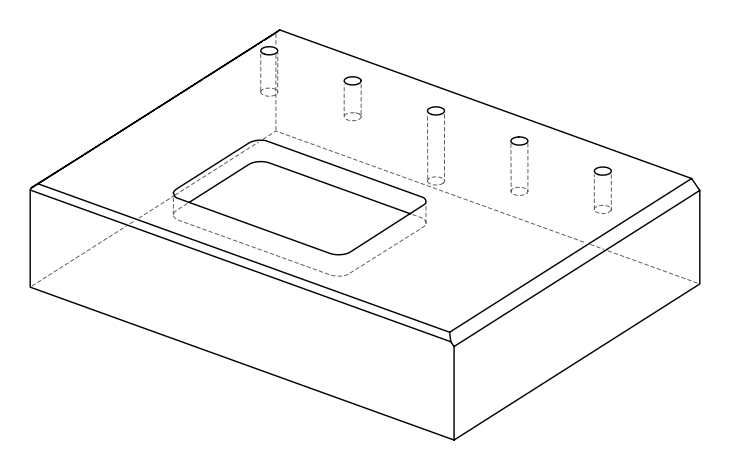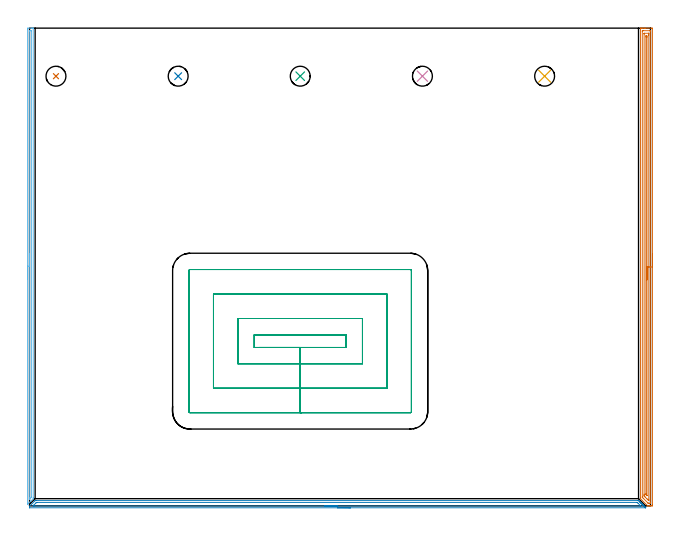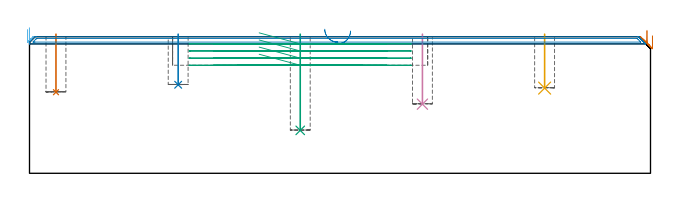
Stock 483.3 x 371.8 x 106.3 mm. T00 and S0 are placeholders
(PLAN: 9 operations, 2 tool changes, 39.2 min)
(1 INDEXABLE_INSERT_DRILL_BLIND_HOLE_FROM_SOLID | STEP1POCKET | NXT0302_002 | 0.18 min | 8093 mm3)
(2 INDEXABLE_INSERT_DRILL_BLIND_HOLE_FROM_SOLID_1 | STEP1POCKET_1 | NXT0302_002 | 0.16 min | 7002 mm3)
(3 INDEXABLE_INSERT_DRILL_BLIND_HOLE_FROM_SOLID_2 | STEP1POCKET_2 | NXT0302_002 | 0.3 min | 13681 mm3)
(4 INDEXABLE_INSERT_DRILL_BLIND_HOLE_FROM_SOLID_3 | STEP1POCKET_3 | NXT0302_002 | 0.22 min | 9841 mm3)
(5 INDEXABLE_INSERT_DRILL_BLIND_HOLE_FROM_SOLID_4 | STEP1POCKET_4 | NXT0302_002 | 0.17 min | 7491 mm3)
(6 AREA_MILL | FG_CHAMFER_SURFACE | UGT0205_001 | 6.07 min | 3586 mm3)
(7 AREA_MILL_1 | FG_CHAMFER_SURFACE_1 | UGT0205_001 | 12.03 min | 16082 mm3)
(8 AREA_MILL_2 | FG_CHAMFER_SURFACE_2 | UGT0205_001 | 7.81 min | 7405 mm3)
(9 MILL_RECTANGULAR_POCKET | POCKET_RECTANGULAR_STRAIGHT | UGT0201_109 | Follow Part, ap 6.35, ae 75% | 12.25 min | 599493 mm3)
(TOOL NXT0302_002 | Index. Insert Drill 15.5mm [880-D1550L20-05] | D15.5 PA176 FL78 Z2)
(TOOL UGT0205_001 | Chamfer Mill 20 x 3 x 45 deg. | D20 FL50 Z2)
(TOOL UGT0201_109 | End Mill 25.4 mm | D25.4 FL25 Z2)
(OP 1 INDEXABLE_INSERT_DRILL_BLIND_HOLE_FROM_SOLID)
G17 G21 G94 G90
T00 M6
G54
G17 G0 G90 X20.6 Y334.4 S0 M3
G43 Z116.3 H1
G94 G81 G98 Z63.1 F250. R108.3
G80
M5
M2
(OP 2 INDEXABLE_INSERT_DRILL_BLIND_HOLE_FROM_SOLID_1)
G17 G21 G94 G90
T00 M6
G54
G17 G0 G90 X115.7 Y334.4 S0 M3
G43 Z116.3 H1
G94 G81 G98 Z68.9 F250. R108.3
G80
M5
M2
(OP 3 INDEXABLE_INSERT_DRILL_BLIND_HOLE_FROM_SOLID_2)
G17 G21 G94 G90
T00 M6
G54
G17 G0 G90 X210.7 Y334.4 S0 M3
G43 Z116.3 H1
G94 G81 G98 Z33.4 F250. R108.3
G80
M5
M2
(OP 4 INDEXABLE_INSERT_DRILL_BLIND_HOLE_FROM_SOLID_3)
G17 G21 G94 G90
T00 M6
G54
G17 G0 G90 X305.8 Y334.4 S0 M3
G43 Z116.3 H1
G94 G81 G98 Z53.8 F250. R108.3
G80
M5
M2
(OP 5 INDEXABLE_INSERT_DRILL_BLIND_HOLE_FROM_SOLID_4)
G17 G21 G94 G90
T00 M6
G54
G17 G0 G90 X400.9 Y334.4 S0 M3
G43 Z116.3 H1
G94 G81 G98 Z66.3 F250. R108.3
G80
M5
M2
(OP 6 AREA_MILL)
G17 G21 G94 G90
T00 M6
G54
G17 G0 G90 X-1.5 Y176.5 S1061 M3
G43 Z116.3 H0
Z111.9
G94 G1 Y176.538 Z111.028 F250.
Y176.652 Z110.163
Y176.841 Z109.312
Y177.103 Z108.48
Y177.437 Z107.674
Y177.84 Z106.9
Y178.309 Z106.164
Y178.84 Z105.472
Y179.429 Z104.829
Y180.072 Z104.24
Y180.764 Z103.708
Y181.5 Z103.24
Y182.274 Z102.837
Y183.08 Z102.503
Y183.912 Z102.241
Y184.764 Z102.052
Y185.628 Z101.938
Y186.5 Z101.9
X-1.499 Y371.169 Z101.901
X-1.496 Y371.61 Z101.902
X-1.491 Y371.79 Z101.905
X-1.061 Y371.8 Z102.334
X1.581 Z104.976
X2.305 Z105.705
X2.539 Z105.939
X2.9 Y371.797 Z106.291
X2.901 Y371.796 Z106.292
X2.9 Y371.616 Z106.3
Y6.303
X2.894 Y5.594 Z106.292
X1.367 Y4.067 Z104.766
X0.473 Y3.173 Z103.872
X-0.575 Y2.124 Z102.824
X-1.316 Y1.384 Z102.083
X-1.493 Y1.219 Z101.907
X-1.5 Y1.384 Z101.9
Y186.5
X-0.086 Z103.314
X-0.085 Y369.284 Z103.315
X-0.084 Y369.38 Z103.316
X-0.079 Y369.77 Z103.321
X0.296 Y369.791 Z103.696
X0.7 Y369.797 Z104.1
X1.168 Y369.8 Z104.568
X1.391 Y369.798 Z104.791
X1.426 Y369.796 Z104.826
X1.461 Y369.79 Z104.861
X1.479 Y369.784 Z104.879
X1.48 Y369.756 Z104.88
X1.485 Y369.478 Z104.885
X1.486 Y7.197 Z104.886
X1.483 Y6.798 Z104.883
X1.481 Y6.699 Z104.881
X1.479 Y6.652 Z104.879
X1.46 Y6.622 Z104.86
X1.365 Y6.521 Z104.765
X1.152 Y6.303 Z104.552
X0.135 Y5.285 Z103.535
X0.036 Y5.188 Z103.436
X-0.06 Y5.098 Z103.34
X-0.073 Y5.086 Z103.327
X-0.079 Y5.137 Z103.321
X-0.084 Y5.31 Z103.316
X-0.086 Y6.206 Z103.314
Y186.5
Y187.372 Z103.352
Y188.237 Z103.466
Y189.088 Z103.655
Y189.92 Z103.917
Y190.726 Z104.251
Y191.5 Z104.654
Y192.236 Z105.123
Y192.928 Z105.654
Y193.571 Z106.243
Y194.16 Z106.886
Y194.692 Z107.578
Y195.16 Z108.314
Y195.563 Z109.088
Y195.897 Z109.894
Y196.159 Z110.726
Y196.348 Z111.578
Y196.462 Z112.443
Y196.5 Z113.314
G0 Z116.3
M5
M2
(OP 7 AREA_MILL_1)
G17 G21 G94 G90
T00 M6
G54
G17 G0 G90 X484.8 Y195.9 S1061 M3
G43 Z116.3 H0
Z107.
G94 G1 Y195.862 Z106.128 F250.
Y195.748 Z105.263
Y195.559 Z104.412
Y195.297 Z103.58
Y194.963 Z102.774
Y194.56 Z102.
Y194.092 Z101.264
Y193.56 Z100.572
Y192.971 Z99.929
Y192.328 Z99.34
Y191.636 Z98.808
Y190.9 Z98.34
Y190.126 Z97.937
Y189.32 Z97.603
Y188.488 Z97.341
Y187.637 Z97.152
Y186.772 Z97.038
Y185.9 Z97.
Y0.879
X484.798 Y0.613 Z97.002
X484.791 Y0.007 Z97.005
X484.783 Y0.004 Z97.013
X484.173 Y0. Z97.621
X483.611 Z98.186
X483.279 Z98.517
X482.717 Z99.079
X482.385 Z99.41
X481.375 Y0.001 Z100.424
X481.095 Y0.01 Z100.702
X481.044 Y0.058 Z100.754
X480.933 Y0.166 Z100.865
X475.615 Y5.485 Z106.182
X475.505 Y5.597 Z106.291
X475.5 Y5.97 Z106.3
Y371.634
X475.503 Y371.79 Z106.288
X475.567 Y371.8 Z106.225
X475.966 Z105.833
X476.356 Z105.443
X477.021 Z104.774
X478.247 Z103.55
X478.809 Z102.985
X479.422 Z102.373
X484.173 Z97.624
X484.456 Y371.798 Z97.342
X484.792 Y371.79 Z97.006
X484.799 Y371.455 Z96.999
X484.8 Y185.9 Z97.
X483.386 Z98.414
X483.385 Y2.398 Z98.415
X483.384 Y2.293 Z98.416
X483.38 Y2.185 Z98.42
X483.372 Y2.01 Z98.428
X483.279 Y2.008 Z98.521
X482.783 Y2.001 Z99.017
X482.385 Y2. Z99.415
X481.889 Y2.001 Z99.911
X481.691 Y2.006 Z100.109
X481.591 Y2.01 Z100.209
X481.542 Y2.02 Z100.258
X481.491 Y2.067 Z100.309
X481.153 Y2.398 Z100.647
X477.58 Y5.97 Z104.22
X477.021 Y6.533 Z104.779
X476.941 Y6.618 Z104.859
X476.923 Y6.638 Z104.877
X476.92 Y6.686 Z104.88
X476.916 Y6.757 Z104.884
X476.915 Y6.863 Z104.885
X476.914 Y6.97 Z104.886
X476.915 Y369.402 Z104.885
X476.916 Y369.507 Z104.884
X476.92 Y369.615 Z104.88
X476.928 Y369.79 Z104.872
X477.021 Y369.792 Z104.779
X477.517 Y369.799 Z104.283
X482.88 Y369.8 Z98.92
X483.279 Y369.797 Z98.521
X483.336 Y369.794 Z98.464
X483.368 Y369.79 Z98.432
X483.379 Y369.778 Z98.421
X483.381 Y369.721 Z98.419
X483.385 Y369.508 Z98.415
X483.386 Y369.402 Z98.414
Y369.295
Y185.9
X481.972 Z99.828
X481.971 Y5.077 Z99.829
X481.97 Y4.599 Z99.83
X481.967 Y4.184 Z99.833
X481.965 Y4.06 Z99.835
X481.824 Y4.184 Z99.976
X481.491 Y4.511 Z100.309
X480.922 Y5.077 Z100.878
X480.597 Y5.402 Z101.203
X479.136 Y6.863 Z102.664
X478.809 Y7.192 Z102.991
X478.528 Y7.478 Z103.272
X478.389 Y7.622 Z103.411
X478.335 Y7.692 Z103.465
X478.334 Y7.756 Z103.466
X478.33 Y8.235 Z103.47
X478.329 Y8.649 Z103.471
X478.328 Y9.129 Z103.472
X478.329 Y367.202 Z103.471
X478.331 Y367.616 Z103.469
X478.333 Y367.735 Z103.467
X478.335 Y367.786 Z103.465
X478.44 Y367.791 Z103.36
X478.626 Y367.798 Z103.174
X481.675 Y367.799 Z100.125
X481.798 Y367.798 Z100.002
X481.897 Y367.794 Z99.903
X481.958 Y367.79 Z99.842
X481.965 Y367.773 Z99.835
X481.967 Y367.616 Z99.833
X481.971 Y367.137 Z99.829
Y366.723
X481.972 Y366.243 Z99.828
Y185.9
X480.557 Z101.243
Y8.245
X480.555 Y8.043 Z101.245
X480.553 Y7.942 Z101.247
X480.551 Y7.91 Z101.249
X480.516 Y7.943 Z101.284
X479.806 Y8.649 Z101.994
X479.756 Y8.705 Z102.044
X479.75 Y8.753 Z102.05
X479.747 Y8.854 Z102.053
X479.744 Y9.058 Z102.056
X479.743 Y9.468 Z102.057
Y364.937
X479.749 Y365.75 Z102.051
X479.75 Y365.783 Z102.05
X480.55 Y365.78 Z101.25
X480.557 Y364.977 Z101.243
Y364.897
Y185.9
Y185.028 Z101.281
Y184.164 Z101.395
Y183.312 Z101.583
Y182.48 Z101.846
Y181.674 Z102.18
Y180.9 Z102.582
Y180.164 Z103.051
Y179.472 Z103.582
Y178.829 Z104.172
Y178.24 Z104.815
Y177.709 Z105.507
Y177.24 Z106.243
Y176.837 Z107.016
Y176.503 Z107.822
Y176.241 Z108.654
Y176.052 Z109.506
Y175.938 Z110.371
Y175.9 Z111.243
G0 Z116.3
M5
M2
(OP 8 AREA_MILL_2)
G17 G21 G94 G90
T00 M6
G54
G17 G0 G90 X249.8 Y-1.5 S1061 M3
G43 Z116.3 H0
Z110.7
G94 G1 X249.762 Z109.828 F250.
X249.648 Z108.963
X249.459 Z108.112
X249.197 Z107.28
X248.863 Z106.474
X248.46 Z105.7
X247.992 Z104.964
X247.46 Z104.272
X246.871 Z103.629
X246.228 Z103.04
X245.536 Z102.508
X244.8 Z102.04
X244.026 Z101.637
X243.22 Z101.303
X242.388 Z101.041
X241.537 Z100.852
X240.672 Z100.738
X239.8 Z100.7
X0.181
X0.101 Y-1.497 Z100.703
X0.01 Y-1.492 Z100.705
X0. Y-1.093 Z101.106
Y-0.48 Z101.719
X0.001 Y-0.395 Z101.804
X0.01 Y-0.3 Z101.895
X0.098 Y-0.201 Z101.998
X4.282 Y3.982 Z106.181
X4.405 Y4.097 Z106.288
X5.099 Y4.1 Z106.3
X473.607
X473.995 Z106.284
X474.097 Y4.006 Z106.201
X474.13 Y3.971 Z106.168
X474.501 Y3.6 Z105.798
X474.576 Y3.526 Z105.722
X474.648 Y3.452 Z105.651
X474.799 Y3.301 Z105.5
X474.873 Y3.229 Z105.425
X474.943 Y3.157 Z105.356
X475.097 Y3.003 Z105.202
X475.17 Y2.932 Z105.128
X475.239 Y2.861 Z105.061
X475.395 Y2.705 Z104.904
X475.466 Y2.635 Z104.832
X475.534 Y2.566 Z104.765
X475.693 Y2.407 Z104.606
X475.763 Y2.339 Z104.535
X475.83 Y2.27 Z104.47
X475.991 Y2.109 Z104.308
X476.06 Y2.042 Z104.238
X476.125 Y1.975 Z104.174
X476.289 Y1.811 Z104.01
X476.357 Y1.745 Z103.942
X476.421 Y1.68 Z103.879
X476.587 Y1.513 Z103.712
X476.653 Y1.448 Z103.645
X476.716 Y1.384 Z103.583
X476.885 Y1.215 Z103.414
X476.95 Y1.152 Z103.348
X477.012 Y1.089 Z103.288
X477.183 Y0.917 Z103.116
X477.247 Y0.855 Z103.051
X477.307 Y0.793 Z102.992
X477.481 Y0.619 Z102.818
X477.543 Y0.558 Z102.755
X477.603 Y0.498 Z102.697
X477.779 Y0.321 Z102.52
X477.84 Y0.261 Z102.458
X477.898 Y0.202 Z102.401
X478.077 Y0.023 Z102.222
X478.137 Y-0.035 Z102.161
X478.194 Y-0.093 Z102.106
X478.375 Y-0.275 Z101.924
X478.434 Y-0.332 Z101.865
X478.489 Y-0.389 Z101.81
X478.674 Y-0.573 Z101.626
X478.73 Y-0.629 Z101.568
X478.785 Y-0.684 Z101.515
X478.972 Y-0.871 Z101.328
X479.027 Y-0.926 Z101.271
X479.185 Y-1.085 Z101.115
X479.27 Y-1.169 Z101.03
X479.472 Y-1.371 Z100.827
X479.568 Y-1.471 Z100.727
X479.583 Y-1.494 Z100.703
X479.568 Y-1.499 Z100.699
X479.356 Y-1.5 Z100.7
X239.8
Y-0.086 Z102.114
X4.205
X3.359 Y-0.083 Z102.117
X3.311 Y-0.081 Z102.119
X2.726 Y-0.035 Z102.165
X3.015 Y0.26 Z102.46
X3.311 Y0.561 Z102.761
X5.099 Y2.348 Z104.548
X5.245 Y2.49 Z104.69
X5.397 Y2.635 Z104.835
X5.946 Y2.682 Z104.882
X5.993 Y2.684 Z104.884
X6.043 Y2.685 Z104.885
X472.764
X472.865 Y2.682 Z104.882
X472.93 Y2.679 Z104.879
X472.971 Y2.667 Z104.867
X473.007 Y2.635 Z104.835
X473.607 Y2.043 Z104.243
X475.395 Y0.254 Z102.454
X475.678 Y-0.035 Z102.165
X475.71 Y-0.071 Z102.129
X475.597 Y-0.079 Z102.121
X475.496 Y-0.084 Z102.116
X475.445 Y-0.085 Z102.115
X239.8 Y-0.086 Z102.114
X238.928 Z102.152
X238.064 Z102.266
X237.212 Z102.455
X236.38 Z102.717
X235.574 Z103.051
X234.8 Z103.454
X234.064 Z103.923
X233.372 Z104.454
X232.729 Z105.043
X232.14 Z105.686
X231.609 Z106.378
X231.14 Z107.114
X230.737 Z107.888
X230.403 Z108.694
X230.141 Z109.526
X229.952 Z110.378
X229.838 Z111.243
X229.8 Z112.114
G0 Z116.3
M5
M2
(OP 9 MILL_RECTANGULAR_POCKET)
G17 G21 G94 G90
T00 M6
G54
G17 G0 G90 X178.741 Y123.3 S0 M3
G43 Z116.3 H0
Z109.3
G94 G1 X210.65 Z100.75 F250.
X246.4 F500.
Y133.1
X174.9
Y123.3
X210.65
Y110.6
X259.1
Y145.8
X162.2
Y110.6
X210.65
Y91.55
X278.15
Y164.85
X143.15
Y91.55
X210.65
Y72.5
X296.4
G3 X297.2 Y73.3 R0.8
G1 Y183.1
G3 X296.4 Y183.9 R0.8
G1 X124.9
G3 X124.1 Y183.1 R0.8
G1 Y73.3
G3 X124.9 Y72.5 R0.8
G1 X210.65
X211.65
G0 X178.741 Y123.3 Z103.75
G1 X210.65 Z95.2 F250.
X246.4 F500.
Y133.1
X174.9
Y123.3
X210.65
Y110.6
X259.1
Y145.8
X162.2
Y110.6
X210.65
Y91.55
X278.15
Y164.85
X143.15
Y91.55
X210.65
Y72.5
X296.4
G3 X297.2 Y73.3 R0.8
G1 Y183.1
G3 X296.4 Y183.9 R0.8
G1 X124.9
G3 X124.1 Y183.1 R0.8
G1 Y73.3
G3 X124.9 Y72.5 R0.8
G1 X210.65
X211.65
G0 X178.741 Y123.3 Z98.2
G1 X210.65 Z89.65 F250.
X246.4 F500.
Y133.1
X174.9
Y123.3
X210.65
Y110.6
X259.1
Y145.8
X162.2
Y110.6
X210.65
Y91.55
X278.15
Y164.85
X143.15
Y91.55
X210.65
Y72.5
X296.4
G3 X297.2 Y73.3 R0.8
G1 Y183.1
G3 X296.4 Y183.9 R0.8
G1 X124.9
G3 X124.1 Y183.1 R0.8
G1 Y73.3
G3 X124.9 Y72.5 R0.8
G1 X210.65
X211.65
G0 X178.741 Y123.3 Z92.65
G1 X210.65 Z84.1 F250.
X246.4 F500.
Y133.1
X174.9
Y123.3
X210.65
Y110.6
X259.1
Y145.8
X162.2
Y110.6
X210.65
Y91.55
X278.15
Y164.85
X143.15
Y91.55
X210.65
Y72.5
X296.4
G3 X297.2 Y73.3 R0.8
G1 Y183.1
G3 X296.4 Y183.9 R0.8
G1 X124.9
G3 X124.1 Y183.1 R0.8
G1 Y73.3
G3 X124.9 Y72.5 R0.8
G1 X210.65
X211.65
G0 Z116.3
M5
M2
